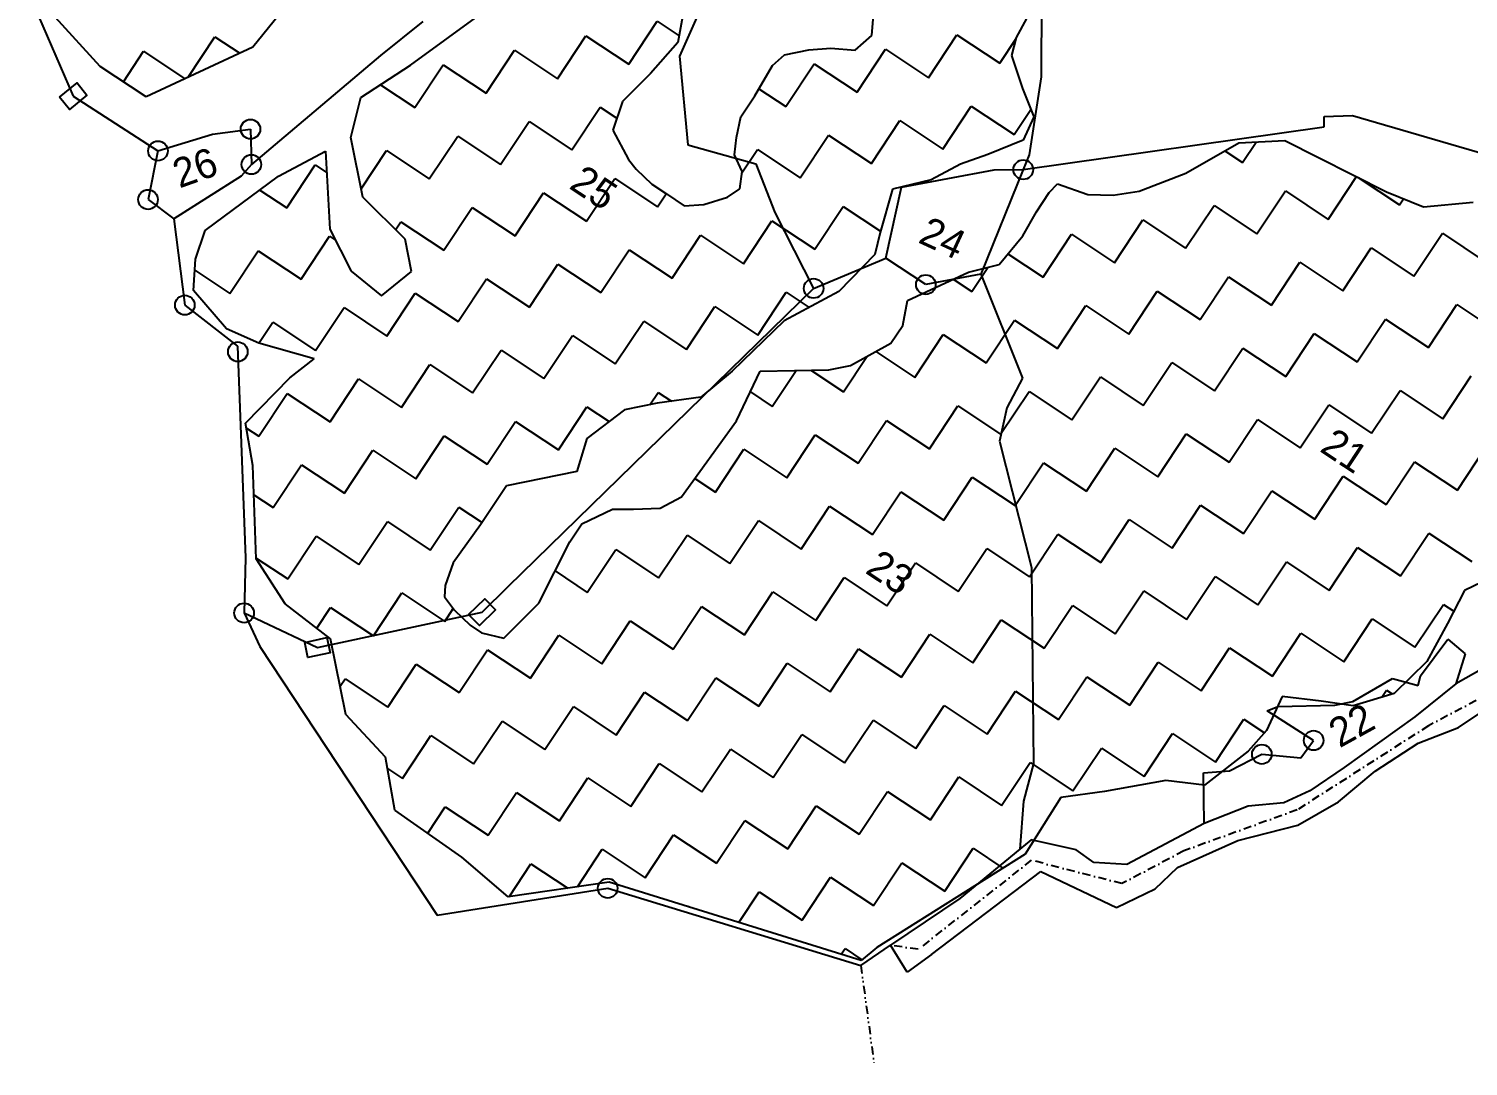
# Model space of a CAD drawing. Header units: metres. Extents: x 299922 to 302574, y 1953268 to 1957171.
# Drawn here: x 301129 to 302023, y 1953268 to 1953912 of the extents above; entities that cross this region are included whole.
import ezdxf

# ---------------------------------------------------------------- set-up
doc = ezdxf.new("R2010")
doc.units = ezdxf.units.M
doc.linetypes.add('DASHDOT', pattern=[1, 0.5, -0.25, 0, -0.25])
doc.linetypes.add('DIVIDE', pattern=[1.25, 0.5, -0.25, 0, -0.25, 0, -0.25])
for name, color, linetype in [('OFF', 1, 'Continuous'), ('POLY_HATCH', 12, 'Continuous'), ('POLY_PARCEL', 6, 'Continuous'), ('POLY_WATER', 4, 'Continuous'), ('TEXT_PARCEL', 7, 'Continuous'), ('V_BOUND_LINE', 7, 'Continuous'), ('V_BOUND_STREAM_LINE', 7, 'DASHDOT'), ('V_DIVIDE_LINE', 7, 'DIVIDE')]:
    doc.layers.add(name, color=color, linetype=linetype)
doc.styles.add('TEXT_MAP', font='')
doc.styles.get('TEXT_MAP').set_extended_font_data('Kruti Dev 050')

msp = doc.modelspace()

# ---------------------------------------------------------------- linework, layer by layer
for points in [[(301147.94, 1953869.11), (301158.74, 1953878.03), (301164.9, 1953870.55), (301154.1, 1953861.64)], [(301401.93, 1953548.07), (301411.96, 1953557.85), (301418.72, 1953550.91), (301408.69, 1953541.14)], [(301300.12, 1953530.74), (301313.81, 1953533.69), (301315.85, 1953524.22), (301302.16, 1953521.27)]]:
    msp.add_lwpolyline(points, close=True)
for centre in [(301266.46, 1953849.35), (301208.98, 1953835.85), (301267.03, 1953827.41), (301746.41, 1953824.21), (301202.85, 1953805.65), (301616.22, 1953750.5), (301685.88, 1953752.83), (301225.7, 1953740.11), (301258.59, 1953711.14), (301262.49, 1953548.97), (301926.73, 1953469.85), (301894.59, 1953461.25), (301488.33, 1953378.04)]:
    msp.add_circle(centre, 6.08)
at = {"layer": 'OFF'}
for p, q in [((301674.31, 1953325.93), (301664.03, 1953342.65)), ((301689.46, 1953337), (301674.31, 1953325.93))]:
    msp.add_line(p, q, dxfattribs=at)
at = {"layer": 'POLY_HATCH'}
for p, q in [((301294.59, 1953933.24), (301267.91, 1953900.27)), ((301173.11, 1953888.34), (301145.12, 1953918.95)), ((301365.84, 1953889.12), (301410.72, 1953921.78)), ((301535.21, 1953921.26), (301531.9, 1953903.13)), ((301652.4, 1953907.44), (301653.7, 1953922.54)), ((301748.42, 1953917.97), (301742.08, 1953906.21)), ((301642.03, 1953898.35), (301652.4, 1953907.44)), ((301267.91, 1953900.27), (301201.61, 1953869.45)), ((301531.9, 1953903.13), (301514.84, 1953883.96)), ((301598.06, 1953895.56), (301613.15, 1953898.62)), ((301613.15, 1953898.62), (301626.92, 1953899.66)), ((301626.92, 1953899.66), (301642.03, 1953898.35)), ((301742.08, 1953906.21), (301739.09, 1953895.13)), ((301590.69, 1953888.83), (301598.06, 1953895.56)), ((301739.09, 1953895.13), (301745.86, 1953874.67)), ((301201.61, 1953869.45), (301173.11, 1953888.34)), ((301335.01, 1953868.91), (301365.84, 1953889.12)), ((301514.84, 1953883.96), (301497.44, 1953866.47)), ((301579.67, 1953870.01), (301590.69, 1953888.83)), ((301745.86, 1953874.67), (301752.97, 1953856.9)), ((301328.71, 1953844.07), (301335.01, 1953868.91)), ((301497.44, 1953866.47), (301491.45, 1953848.67)), ((301570.98, 1953856.91), (301579.67, 1953870.01)), ((301568.34, 1953844.15), (301570.98, 1953856.91)), ((301752.97, 1953856.9), (301746.3, 1953842.45)), ((301491.45, 1953848.67), (301501.24, 1953830.57)), ((301336.21, 1953807.17), (301328.71, 1953844.07)), ((301567.03, 1953833.4), (301568.34, 1953844.15)), ((301746.3, 1953842.45), (301724.5, 1953833.68)), ((301847.48, 1953821.97), (301880.32, 1953840.84)), ((301880.32, 1953840.84), (301908.85, 1953842.25)), ((301908.85, 1953842.25), (301972.05, 1953810.51)), ((301283.8, 1953820.13), (301312.96, 1953835.64)), ((301312.96, 1953835.64), (301315.79, 1953787.32)), ((301501.24, 1953830.57), (301505.96, 1953824.54)), ((301571.76, 1953823.01), (301567.03, 1953833.4)), ((301707.4, 1953827.6), (301689.3, 1953817.82)), ((301724.5, 1953833.68), (301707.4, 1953827.6)), ((301238.25, 1953786.47), (301283.8, 1953820.13)), ((301505.96, 1953824.54), (301515.72, 1953815.16)), ((301570.45, 1953812.27), (301571.76, 1953823.01)), ((301689.3, 1953817.82), (301665.15, 1953812.06)), ((301818.3, 1953810.83), (301847.48, 1953821.97)), ((301515.72, 1953815.16), (301524.8, 1953809.14)), ((301524.8, 1953809.14), (301535.9, 1953801.79)), ((301562.74, 1953807.22), (301570.45, 1953812.27)), ((301665.15, 1953812.06), (301657.51, 1953785.2)), ((301754.56, 1953797.92), (301762.58, 1953810.02)), ((301762.58, 1953810.02), (301767.6, 1953815.41)), ((301767.6, 1953815.41), (301786.42, 1953808.74)), ((301802.2, 1953808.44), (301818.3, 1953810.83)), ((301972.05, 1953810.51), (301994.91, 1953801.17)), ((301362.47, 1953781.05), (301336.21, 1953807.17)), ((301535.9, 1953801.79), (301547.98, 1953802.49)), ((301547.98, 1953802.49), (301562.74, 1953807.22)), ((301786.42, 1953808.74), (301802.2, 1953808.44)), ((301994.91, 1953801.17), (302025.78, 1953803.93)), ((301746.21, 1953783.14), (301754.56, 1953797.92)), ((301232.26, 1953768.67), (301238.25, 1953786.47)), ((301315.79, 1953787.32), (301328.96, 1953761.17)), ((301657.51, 1953785.2), (301654.19, 1953771.43)), ((301731.5, 1953765.32), (301746.21, 1953783.14)), ((301366.56, 1953760.93), (301362.47, 1953781.05)), ((301230.97, 1953749.2), (301232.26, 1953768.67)), ((301654.19, 1953771.43), (301631.77, 1953748.56)), ((301712.38, 1953760.57), (301731.5, 1953765.32)), ((301328.96, 1953761.17), (301347.8, 1953745.78)), ((301347.8, 1953745.78), (301366.56, 1953760.93)), ((301674.52, 1953742.96), (301712.38, 1953760.57)), ((301251.52, 1953725.42), (301230.97, 1953749.2)), ((301631.77, 1953748.56), (301597.92, 1953730.35)), ((301671.55, 1953727.51), (301674.52, 1953742.96)), ((301597.92, 1953730.35), (301565.56, 1953699.07)), ((301271.69, 1953716.41), (301251.52, 1953725.42)), ((301664.2, 1953716.42), (301671.55, 1953727.51)), ((301305.96, 1953706.75), (301271.69, 1953716.41)), ((301639.06, 1953702.6), (301664.2, 1953716.42)), ((301290.89, 1953694.97), (301305.96, 1953706.75)), ((301625.64, 1953699.88), (301639.06, 1953702.6)), ((301263.45, 1953666.72), (301290.89, 1953694.97)), ((301565.56, 1953699.07), (301546.13, 1953682.92)), ((301568.33, 1953668.2), (301583.01, 1953699.11)), ((301583.01, 1953699.11), (301625.64, 1953699.88)), ((301498.83, 1953675.09), (301475.38, 1953657.25)), ((301518.95, 1953679.16), (301498.83, 1953675.09)), ((301546.13, 1953682.92), (301518.95, 1953679.16)), ((301267.89, 1953640.55), (301263.45, 1953666.72)), ((301534.23, 1953621.14), (301568.33, 1953668.2)), ((301475.38, 1953657.25), (301469.06, 1953636.76)), ((301270.08, 1953582.5), (301267.89, 1953640.55)), ((301469.06, 1953636.76), (301425.45, 1953627.94)), ((301425.45, 1953627.94), (301409.41, 1953603.74)), ((301520.83, 1953614.06), (301534.23, 1953621.14)), ((301472.18, 1953604.22), (301491.29, 1953613.32)), ((301491.29, 1953613.32), (301504.38, 1953613.35)), ((301504.38, 1953613.35), (301520.83, 1953614.06)), ((301409.41, 1953603.74), (301392.36, 1953580.2)), ((301464.83, 1953593.13), (301472.18, 1953604.22)), ((301445.47, 1953555.16), (301464.83, 1953593.13)), ((301287.95, 1953554.69), (301270.08, 1953582.5)), ((301392.36, 1953580.2), (301387.37, 1953566.1)), ((302041.95, 1953573.33), (302020.5, 1953562.88)), ((301387.37, 1953566.1), (301387.05, 1953559.05)), ((301387.05, 1953559.05), (301393.12, 1953550.67)), ((302020.5, 1953562.88), (302009.82, 1953542.38)), ((301316.14, 1953532.84), (301287.95, 1953554.69)), ((301393.12, 1953550.67), (301402.88, 1953541.3)), ((301423.72, 1953533.29), (301445.47, 1953555.16)), ((301402.88, 1953541.3), (301409.95, 1953536.62)), ((302009.82, 1953542.38), (301997.13, 1953518.86)), ((301325.68, 1953485.88), (301316.14, 1953532.84)), ((301409.95, 1953536.62), (301423.72, 1953533.29)), ((301997.13, 1953518.86), (301976.71, 1953499.01)), ((301907.23, 1953497.17), (301897.56, 1953476.01)), ((301931.41, 1953494.21), (301907.23, 1953497.17)), ((301976.71, 1953499.01), (301951.22, 1953491.23)), ((301951.22, 1953491.23), (301931.41, 1953494.21)), ((301350.27, 1953459.43), (301325.68, 1953485.88)), ((301897.56, 1953476.01), (301886.18, 1953463.23)), ((301886.18, 1953463.23), (301859.06, 1953442.02)), ((301356.07, 1953426.55), (301350.27, 1953459.43)), ((301834.88, 1953444.99), (301796.97, 1953438.19)), ((301859.06, 1953442.02), (301834.88, 1953444.99)), ((301769.79, 1953434.43), (301747.57, 1953399.27)), ((301796.97, 1953438.19), (301769.79, 1953434.43)), ((301397.79, 1953397.45), (301356.07, 1953426.55)), ((301747.57, 1953399.27), (301655.43, 1953341.34)), ((301426.4, 1953372.68), (301397.79, 1953397.45)), ((301489.14, 1953381.89), (301426.4, 1953372.68)), ((301645.72, 1953333.26), (301489.14, 1953381.89)), ((301655.43, 1953341.34), (301645.72, 1953333.26))]:
    msp.add_line(p, q, dxfattribs=at)
at = {"layer": 'POLY_HATCH', "linetype": 'Continuous'}
for p, q in [((301501.37, 1953889.67), (301519.02, 1953916.3)), ((301519.02, 1953916.3), (301532.66, 1953907.26)), ((301457.09, 1953880.69), (301474.74, 1953907.32)), ((301474.74, 1953907.32), (301501.37, 1953889.67)), ((301687.48, 1953881.3), (301705.13, 1953907.93)), ((301705.13, 1953907.93), (301731.76, 1953890.28)), ((301227.69, 1953881.57), (301244.35, 1953906.71)), ((301244.35, 1953906.71), (301259.77, 1953896.49)), ((301412.81, 1953871.71), (301430.46, 1953898.34)), ((301430.46, 1953898.34), (301457.09, 1953880.69)), ((301643.2, 1953872.32), (301660.85, 1953898.95)), ((301660.85, 1953898.95), (301687.48, 1953881.3)), ((301731.76, 1953890.28), (301741.91, 1953905.6)), ((301187.52, 1953878.79), (301200.07, 1953897.73)), ((301200.07, 1953897.73), (301225.78, 1953880.68)), ((301368.53, 1953862.73), (301386.18, 1953889.36)), ((301386.18, 1953889.36), (301412.81, 1953871.71)), ((301598.91, 1953863.35), (301616.57, 1953889.98)), ((301616.57, 1953889.98), (301643.2, 1953872.32)), ((301347.17, 1953876.89), (301368.53, 1953862.73)), ((301582.24, 1953874.4), (301598.91, 1953863.35)), ((301466.07, 1953836.41), (301483.72, 1953863.04)), ((301483.72, 1953863.04), (301493.99, 1953856.23)), ((301696.46, 1953837.02), (301714.11, 1953863.65)), ((301714.11, 1953863.65), (301740.74, 1953846)), ((301421.79, 1953827.43), (301439.44, 1953854.06)), ((301439.44, 1953854.06), (301466.07, 1953836.41)), ((301652.18, 1953828.04), (301669.83, 1953854.67)), ((301669.83, 1953854.67), (301696.46, 1953837.02)), ((301740.74, 1953846), (301751.08, 1953861.61)), ((301377.51, 1953818.45), (301395.16, 1953845.08)), ((301395.16, 1953845.08), (301421.79, 1953827.43)), ((301607.89, 1953819.06), (301625.55, 1953845.69)), ((301625.55, 1953845.69), (301652.18, 1953828.04)), ((301335.15, 1953812.38), (301350.87, 1953836.1)), ((301350.87, 1953836.1), (301377.51, 1953818.45)), ((301571.66, 1953822.23), (301581.26, 1953836.71)), ((301581.26, 1953836.71), (301607.89, 1953819.06)), ((301871.68, 1953835.87), (301882.56, 1953828.66)), ((301882.56, 1953828.66), (301890.99, 1953841.36)), ((301288.94, 1953800.49), (301306.59, 1953827.12)), ((301306.59, 1953827.12), (301313.74, 1953822.39)), ((301475.05, 1953792.13), (301492.7, 1953818.76)), ((301492.7, 1953818.76), (301519.33, 1953801.1)), ((301935.83, 1953793.35), (301953.4, 1953819.88)), ((301954.38, 1953819.38), (301980.11, 1953802.33)), ((301272.22, 1953811.57), (301288.94, 1953800.49)), ((301430.77, 1953783.15), (301448.42, 1953809.78)), ((301448.42, 1953809.78), (301475.05, 1953792.13)), ((301519.33, 1953801.1), (301524.7, 1953809.21)), ((301891.54, 1953784.37), (301909.19, 1953811.01)), ((301909.19, 1953811.01), (301935.83, 1953793.35)), ((301386.48, 1953774.17), (301404.14, 1953800.8)), ((301404.14, 1953800.8), (301430.77, 1953783.15)), ((301616.87, 1953774.78), (301634.52, 1953801.41)), ((301634.52, 1953801.41), (301657.74, 1953786.02)), ((301847.26, 1953775.4), (301864.91, 1953802.03)), ((301864.91, 1953802.03), (301891.54, 1953784.37)), ((301980.11, 1953802.33), (301982.66, 1953806.18)), ((301356.59, 1953786.9), (301359.85, 1953791.82)), ((301359.85, 1953791.82), (301386.48, 1953774.17)), ((301572.59, 1953765.8), (301590.24, 1953792.43)), ((301590.24, 1953792.43), (301616.87, 1953774.78)), ((301802.98, 1953766.42), (301820.63, 1953793.05)), ((301820.63, 1953793.05), (301847.26, 1953775.4)), ((301297.92, 1953756.21), (301315.57, 1953782.84)), ((301315.57, 1953782.84), (301319.29, 1953780.38)), ((301528.31, 1953756.82), (301545.96, 1953783.45)), ((301545.96, 1953783.45), (301572.59, 1953765.8)), ((301758.7, 1953757.44), (301776.35, 1953784.07)), ((301776.35, 1953784.07), (301802.98, 1953766.42)), ((301989.09, 1953758.05), (302006.74, 1953784.68)), ((302006.74, 1953784.68), (302033.37, 1953767.03)), ((301253.64, 1953747.23), (301271.29, 1953773.86)), ((301271.29, 1953773.86), (301297.92, 1953756.21)), ((301484.03, 1953747.84), (301501.68, 1953774.47)), ((301501.68, 1953774.47), (301528.31, 1953756.82)), ((301944.8, 1953749.07), (301962.46, 1953775.7)), ((301962.46, 1953775.7), (301989.09, 1953758.05)), ((301439.75, 1953738.86), (301457.4, 1953765.49)), ((301457.4, 1953765.49), (301484.03, 1953747.84)), ((301736.91, 1953771.88), (301758.7, 1953757.44)), ((301900.52, 1953740.09), (301918.17, 1953766.72)), ((301918.17, 1953766.72), (301944.8, 1953749.07)), ((301231.8, 1953761.71), (301253.64, 1953747.23)), ((301395.46, 1953729.89), (301413.12, 1953756.52)), ((301413.12, 1953756.52), (301439.75, 1953738.86)), ((301702.84, 1953756.13), (301714.42, 1953748.46)), ((301714.42, 1953748.46), (301724.43, 1953763.56)), ((301856.24, 1953731.11), (301873.89, 1953757.74)), ((301873.89, 1953757.74), (301900.52, 1953740.09)), ((301351.18, 1953720.91), (301368.83, 1953747.54)), ((301368.83, 1953747.54), (301395.46, 1953729.89)), ((301581.57, 1953721.52), (301599.22, 1953748.15)), ((301599.22, 1953748.15), (301613.46, 1953738.71)), ((301811.96, 1953722.13), (301829.61, 1953748.77)), ((301829.61, 1953748.77), (301856.24, 1953731.11)), ((301306.9, 1953711.93), (301324.55, 1953738.56)), ((301324.55, 1953738.56), (301351.18, 1953720.91)), ((301537.29, 1953712.54), (301554.94, 1953739.17)), ((301554.94, 1953739.17), (301581.57, 1953721.52)), ((301767.68, 1953713.16), (301785.33, 1953739.79)), ((301785.33, 1953739.79), (301811.96, 1953722.13)), ((301998.07, 1953713.77), (302015.72, 1953740.4)), ((302015.72, 1953740.4), (302042.35, 1953722.75)), ((301271.57, 1953716.46), (301280.27, 1953729.58)), ((301280.27, 1953729.58), (301306.9, 1953711.93)), ((301493.01, 1953703.56), (301510.66, 1953730.19)), ((301510.66, 1953730.19), (301537.29, 1953712.54)), ((301723.4, 1953704.18), (301741.05, 1953730.81)), ((301741.05, 1953730.81), (301767.68, 1953713.16)), ((301953.78, 1953704.79), (301971.44, 1953731.42)), ((301971.44, 1953731.42), (301998.07, 1953713.77)), ((301448.73, 1953694.58), (301466.38, 1953721.21)), ((301466.38, 1953721.21), (301493.01, 1953703.56)), ((301679.11, 1953695.2), (301696.76, 1953721.83)), ((301696.76, 1953721.83), (301723.4, 1953704.18)), ((301909.5, 1953695.81), (301927.15, 1953722.44)), ((301927.15, 1953722.44), (301953.78, 1953704.79)), ((301404.44, 1953685.6), (301422.09, 1953712.23)), ((301422.09, 1953712.23), (301448.73, 1953694.58)), ((301654.85, 1953711.28), (301679.11, 1953695.2)), ((301865.22, 1953686.83), (301882.87, 1953713.46)), ((301882.87, 1953713.46), (301909.5, 1953695.81)), ((301360.16, 1953676.62), (301377.81, 1953703.25)), ((301377.81, 1953703.25), (301404.44, 1953685.6)), ((301634.83, 1953686.22), (301649.49, 1953708.33)), ((301820.94, 1953677.85), (301838.59, 1953704.48)), ((301838.59, 1953704.48), (301865.22, 1953686.83)), ((301315.88, 1953667.64), (301333.53, 1953694.28)), ((301333.53, 1953694.28), (301360.16, 1953676.62)), ((301590.55, 1953677.24), (301605.32, 1953699.52)), ((301614.52, 1953699.68), (301634.83, 1953686.22)), ((301776.66, 1953668.87), (301794.31, 1953695.5)), ((301794.31, 1953695.5), (301820.94, 1953677.85)), ((302007.04, 1953669.49), (302024.7, 1953696.12)), ((301271.6, 1953658.67), (301289.25, 1953685.3)), ((301289.25, 1953685.3), (301315.88, 1953667.64)), ((301514.58, 1953678.28), (301519.64, 1953685.91)), ((301519.64, 1953685.91), (301527.94, 1953680.41)), ((301576.92, 1953686.28), (301590.55, 1953677.24)), ((301732.37, 1953659.89), (301750.03, 1953686.52)), ((301750.03, 1953686.52), (301776.66, 1953668.87)), ((301962.76, 1953660.51), (301980.41, 1953687.14)), ((301980.41, 1953687.14), (302007.04, 1953669.49)), ((301457.7, 1953650.3), (301475.36, 1953676.93)), ((301475.36, 1953676.93), (301489.19, 1953667.76)), ((301688.09, 1953650.92), (301705.74, 1953677.55)), ((301705.74, 1953677.55), (301732.37, 1953659.89)), ((301918.48, 1953651.53), (301936.13, 1953678.16)), ((301936.13, 1953678.16), (301962.76, 1953660.51)), ((301413.42, 1953641.32), (301431.07, 1953667.95)), ((301431.07, 1953667.95), (301457.7, 1953650.3)), ((301643.81, 1953641.94), (301661.46, 1953668.57)), ((301661.46, 1953668.57), (301688.09, 1953650.92)), ((301874.2, 1953642.55), (301891.85, 1953669.18)), ((301891.85, 1953669.18), (301918.48, 1953651.53)), ((301263.96, 1953663.73), (301271.6, 1953658.67)), ((301369.14, 1953632.34), (301386.79, 1953658.97)), ((301386.79, 1953658.97), (301413.42, 1953641.32)), ((301599.53, 1953632.96), (301617.18, 1953659.59)), ((301617.18, 1953659.59), (301643.81, 1953641.94)), ((301829.92, 1953633.57), (301847.57, 1953660.2)), ((301847.57, 1953660.2), (301874.2, 1953642.55)), ((301324.86, 1953623.36), (301342.51, 1953649.99)), ((301342.51, 1953649.99), (301369.14, 1953632.34)), ((301555.25, 1953623.98), (301572.9, 1953650.61)), ((301572.9, 1953650.61), (301599.53, 1953632.96)), ((301785.64, 1953624.59), (301803.29, 1953651.22)), ((301803.29, 1953651.22), (301829.92, 1953633.57)), ((302016.02, 1953625.21), (302033.68, 1953651.84)), ((301280.58, 1953614.38), (301298.23, 1953641.01)), ((301298.23, 1953641.01), (301324.86, 1953623.36)), ((301741.35, 1953615.61), (301759.01, 1953642.24)), ((301759.01, 1953642.24), (301785.64, 1953624.59)), ((301971.74, 1953616.23), (301989.39, 1953642.86)), ((301989.39, 1953642.86), (302016.02, 1953625.21)), ((301542.44, 1953632.47), (301555.25, 1953623.98)), ((301697.07, 1953606.63), (301714.72, 1953633.26)), ((301714.72, 1953633.26), (301741.35, 1953615.61)), ((301927.46, 1953607.25), (301945.11, 1953633.88)), ((301945.11, 1953633.88), (301971.74, 1953616.23)), ((301268.58, 1953622.34), (301280.58, 1953614.38)), ((301652.79, 1953597.65), (301670.44, 1953624.28)), ((301670.44, 1953624.28), (301697.07, 1953606.63)), ((301883.18, 1953598.27), (301900.83, 1953624.9)), ((301900.83, 1953624.9), (301927.46, 1953607.25)), ((301378.12, 1953588.06), (301395.77, 1953614.69)), ((301395.77, 1953614.69), (301410.29, 1953605.07)), ((301608.51, 1953588.67), (301626.16, 1953615.31)), ((301626.16, 1953615.31), (301652.79, 1953597.65)), ((301838.9, 1953589.29), (301856.55, 1953615.92)), ((301856.55, 1953615.92), (301883.18, 1953598.27)), ((301333.84, 1953579.08), (301351.49, 1953605.71)), ((301351.49, 1953605.71), (301378.12, 1953588.06)), ((301564.23, 1953579.7), (301581.88, 1953606.33)), ((301581.88, 1953606.33), (301608.51, 1953588.67)), ((301794.61, 1953580.31), (301812.27, 1953606.94)), ((301812.27, 1953606.94), (301838.9, 1953589.29)), ((301289.56, 1953570.1), (301307.21, 1953596.73)), ((301307.21, 1953596.73), (301333.84, 1953579.08)), ((301519.94, 1953570.72), (301537.6, 1953597.35)), ((301537.6, 1953597.35), (301564.23, 1953579.7)), ((301750.33, 1953571.33), (301767.98, 1953597.96)), ((301767.98, 1953597.96), (301794.61, 1953580.31)), ((301980.72, 1953571.94), (301998.37, 1953598.58)), ((301998.37, 1953598.58), (302025, 1953580.92)), ((301475.66, 1953561.74), (301493.31, 1953588.37)), ((301493.31, 1953588.37), (301519.94, 1953570.72)), ((301706.05, 1953562.35), (301723.7, 1953588.98)), ((301723.7, 1953588.98), (301750.33, 1953571.33)), ((301936.44, 1953562.97), (301954.09, 1953589.6)), ((301954.09, 1953589.6), (301980.72, 1953571.94)), ((301270.06, 1953583.03), (301289.56, 1953570.1)), ((301661.77, 1953553.37), (301679.42, 1953580)), ((301679.42, 1953580), (301706.05, 1953562.35)), ((301892.16, 1953553.99), (301909.81, 1953580.62)), ((301909.81, 1953580.62), (301936.44, 1953562.97)), ((301455.61, 1953575.03), (301475.66, 1953561.74)), ((301617.49, 1953544.39), (301635.14, 1953571.02)), ((301635.14, 1953571.02), (301661.77, 1953553.37)), ((301847.88, 1953545.01), (301865.53, 1953571.64)), ((301865.53, 1953571.64), (301892.16, 1953553.99)), ((301342.82, 1953534.8), (301360.47, 1953561.43)), ((301360.47, 1953561.43), (301387.1, 1953543.78)), ((301573.21, 1953535.41), (301590.86, 1953562.04)), ((301590.86, 1953562.04), (301617.49, 1953544.39)), ((301803.59, 1953536.03), (301821.25, 1953562.66)), ((301821.25, 1953562.66), (301847.88, 1953545.01)), ((301307.59, 1953539.47), (301316.19, 1953552.45)), ((301316.19, 1953552.45), (301342.82, 1953534.8)), ((301387.1, 1953543.78), (301392.36, 1953551.72)), ((301528.92, 1953526.43), (301546.58, 1953553.06)), ((301546.58, 1953553.06), (301573.21, 1953535.41)), ((301759.31, 1953527.05), (301776.96, 1953553.68)), ((301776.96, 1953553.68), (301803.59, 1953536.03)), ((301989.7, 1953527.66), (302007.35, 1953554.29)), ((302007.35, 1953554.29), (302013.8, 1953550.02)), ((301484.64, 1953517.46), (301502.29, 1953544.09)), ((301502.29, 1953544.09), (301528.92, 1953526.43)), ((301715.03, 1953518.07), (301732.68, 1953544.7)), ((301732.68, 1953544.7), (301759.31, 1953527.05)), ((301945.42, 1953518.68), (301963.07, 1953545.31)), ((301963.07, 1953545.31), (301989.7, 1953527.66)), ((301440.36, 1953508.48), (301458.01, 1953535.11)), ((301458.01, 1953535.11), (301484.64, 1953517.46)), ((301670.75, 1953509.09), (301688.4, 1953535.72)), ((301688.4, 1953535.72), (301715.03, 1953518.07)), ((301901.14, 1953509.7), (301918.79, 1953536.34)), ((301918.79, 1953536.34), (301945.42, 1953518.68)), ((301396.08, 1953499.5), (301413.73, 1953526.13)), ((301413.73, 1953526.13), (301440.36, 1953508.48)), ((301626.47, 1953500.11), (301644.12, 1953526.74)), ((301644.12, 1953526.74), (301670.75, 1953509.09)), ((301856.86, 1953500.73), (301874.51, 1953527.36)), ((301874.51, 1953527.36), (301901.14, 1953509.7)), ((301351.8, 1953490.52), (301369.45, 1953517.15)), ((301369.45, 1953517.15), (301396.08, 1953499.5)), ((301582.18, 1953491.13), (301599.84, 1953517.76)), ((301599.84, 1953517.76), (301626.47, 1953500.11)), ((301812.57, 1953491.75), (301830.22, 1953518.38)), ((301830.22, 1953518.38), (301856.86, 1953500.73)), ((301322.1, 1953503.54), (301325.17, 1953508.17)), ((301325.17, 1953508.17), (301351.8, 1953490.52)), ((301537.9, 1953482.15), (301555.55, 1953508.78)), ((301555.55, 1953508.78), (301582.18, 1953491.13)), ((301768.29, 1953482.77), (301785.94, 1953509.4)), ((301785.94, 1953509.4), (301812.57, 1953491.75)), ((301493.62, 1953473.17), (301511.27, 1953499.8)), ((301511.27, 1953499.8), (301537.9, 1953482.15)), ((301724.01, 1953473.79), (301741.66, 1953500.42)), ((301741.66, 1953500.42), (301768.29, 1953482.77)), ((301969.19, 1953496.72), (301972.05, 1953501.03)), ((301972.05, 1953501.03), (301975.61, 1953498.67)), ((301449.34, 1953464.19), (301466.99, 1953490.82)), ((301466.99, 1953490.82), (301493.62, 1953473.17)), ((301679.73, 1953464.81), (301697.38, 1953491.44)), ((301697.38, 1953491.44), (301724.01, 1953473.79)), ((301405.06, 1953455.21), (301422.71, 1953481.85)), ((301422.71, 1953481.85), (301449.34, 1953464.19)), ((301635.45, 1953455.83), (301653.1, 1953482.46)), ((301653.1, 1953482.46), (301679.73, 1953464.81)), ((301865.83, 1953456.44), (301883.49, 1953483.07)), ((301883.49, 1953483.07), (301896.29, 1953474.58)), ((301360.78, 1953446.24), (301378.43, 1953472.87)), ((301378.43, 1953472.87), (301405.06, 1953455.21)), ((301591.16, 1953446.85), (301608.82, 1953473.48)), ((301608.82, 1953473.48), (301635.45, 1953455.83)), ((301821.55, 1953447.46), (301839.2, 1953474.09)), ((301839.2, 1953474.09), (301865.83, 1953456.44)), ((301546.88, 1953437.87), (301564.53, 1953464.5)), ((301564.53, 1953464.5), (301591.16, 1953446.85)), ((301777.27, 1953438.49), (301794.92, 1953465.12)), ((301794.92, 1953465.12), (301821.55, 1953447.46)), ((301351.51, 1953452.37), (301360.78, 1953446.24)), ((301502.6, 1953428.89), (301520.25, 1953455.52)), ((301520.25, 1953455.52), (301546.88, 1953437.87)), ((301732.99, 1953429.51), (301750.64, 1953456.14)), ((301750.64, 1953456.14), (301777.27, 1953438.49)), ((301458.32, 1953419.91), (301475.97, 1953446.54)), ((301475.97, 1953446.54), (301502.6, 1953428.89)), ((301688.71, 1953420.53), (301706.36, 1953447.16)), ((301706.36, 1953447.16), (301732.99, 1953429.51)), ((301414.04, 1953410.93), (301431.69, 1953437.56)), ((301431.69, 1953437.56), (301458.32, 1953419.91)), ((301644.43, 1953411.55), (301662.08, 1953438.18)), ((301662.08, 1953438.18), (301688.71, 1953420.53)), ((301376.58, 1953412.25), (301387.41, 1953428.58)), ((301387.41, 1953428.58), (301414.04, 1953410.93)), ((301600.14, 1953402.57), (301617.79, 1953429.2)), ((301617.79, 1953429.2), (301644.43, 1953411.55)), ((301555.86, 1953393.59), (301573.51, 1953420.22)), ((301573.51, 1953420.22), (301600.14, 1953402.57)), ((301511.58, 1953384.61), (301529.23, 1953411.24)), ((301529.23, 1953411.24), (301555.86, 1953393.59)), ((301469.54, 1953379.01), (301484.95, 1953402.26)), ((301484.95, 1953402.26), (301511.58, 1953384.61)), ((301697.69, 1953376.24), (301715.34, 1953402.88)), ((301715.34, 1953402.88), (301733.82, 1953390.63)), ((301427.08, 1953372.78), (301440.67, 1953393.28)), ((301440.67, 1953393.28), (301463.52, 1953378.13)), ((301653.4, 1953367.27), (301671.06, 1953393.9)), ((301671.06, 1953393.9), (301697.69, 1953376.24)), ((301609.12, 1953358.29), (301626.77, 1953384.92)), ((301626.77, 1953384.92), (301653.4, 1953367.27)), ((301569.83, 1953356.83), (301582.49, 1953375.94)), ((301582.49, 1953375.94), (301609.12, 1953358.29)), ((301538.04, 1953366.7), (301538.21, 1953366.96)), ((301538.21, 1953366.96), (301539.08, 1953366.38)), ((301633.4, 1953337.09), (301635.75, 1953340.64)), ((301635.75, 1953340.64), (301646.24, 1953333.69))]:
    msp.add_line(p, q, dxfattribs=at)
at = {"layer": 'POLY_PARCEL'}
for p, q in [((301560.26, 1953956.33), (301532.85, 1953894.72)), ((301757.83, 1953930.62), (301757.63, 1953881.84)), ((301373.43, 1953916.18), (301347.12, 1953895.08)), ((301347.12, 1953895.08), (301267.03, 1953827.41)), ((301532.85, 1953894.72), (301538.08, 1953839.54)), ((301757.63, 1953881.84), (301749.99, 1953833.4)), ((301933.27, 1953857.27), (301950.89, 1953857.81)), ((301933.29, 1953850.79), (301933.27, 1953857.27)), ((301950.89, 1953857.81), (302043.74, 1953830.77)), ((301208.98, 1953835.85), (301242.86, 1953846.3)), ((301242.86, 1953846.3), (301266.46, 1953849.35)), ((301266.46, 1953849.35), (301267.03, 1953827.41)), ((301746.41, 1953824.21), (301933.29, 1953850.79)), ((301538.08, 1953839.54), (301580.41, 1953827.89)), ((301267.03, 1953827.41), (301260.73, 1953820.09)), ((301580.41, 1953827.89), (301592.1, 1953797.55)), ((301749.99, 1953833.4), (301746.27, 1953824.2)), ((301260.73, 1953820.09), (301218.93, 1953793.58)), ((301670.79, 1953813.23), (301728.28, 1953824)), ((301746.27, 1953824.2), (301719.98, 1953759.28)), ((301728.28, 1953824), (301746.27, 1953824.2)), ((301746.27, 1953824.2), (301746.41, 1953824.21)), ((301661.12, 1953769.33), (301670.79, 1953813.23)), ((301592.1, 1953797.55), (301616.22, 1953750.5)), ((301616.22, 1953750.5), (301661.12, 1953769.33)), ((301685.88, 1953752.83), (301661.12, 1953769.33)), ((301719.98, 1953759.28), (301685.88, 1953752.83)), ((301719.98, 1953759.28), (301745.99, 1953694.65)), ((301426.57, 1953565.32), (301616.22, 1953750.5)), ((301745.99, 1953694.65), (301736.24, 1953676.27)), ((301736.24, 1953676.27), (301731.71, 1953655.59)), ((301731.71, 1953655.59), (301751.62, 1953577.15)), ((301751.62, 1953577.15), (301752.87, 1953455.56)), ((301410.33, 1953549.49), (301426.57, 1953565.32)), ((301262.49, 1953548.97), (301307.98, 1953527.48)), ((301307.98, 1953527.48), (301410.33, 1953549.49)), ((301993.04, 1953510.04), (302010.18, 1953532.75)), ((302010.18, 1953532.75), (302020.83, 1953523.61)), ((302020.83, 1953523.61), (302015.02, 1953505.08)), ((301951.11, 1953494.02), (301975.84, 1953508.23)), ((301975.84, 1953508.23), (301991.77, 1953503.93)), ((301991.77, 1953503.93), (301993.04, 1953510.04)), ((301897.88, 1953488.27), (301904.47, 1953490.86)), ((301926.73, 1953469.85), (301897.88, 1953488.27)), ((301904.47, 1953490.86), (301939.86, 1953491.75)), ((301939.86, 1953491.75), (301951.11, 1953494.02)), ((301918.88, 1953459.05), (301926.73, 1953469.85)), ((301874.51, 1953450.91), (301894.59, 1953461.25)), ((301894.59, 1953461.25), (301918.88, 1953459.05)), ((301752.87, 1953455.56), (301746.58, 1953432.22)), ((301858.43, 1953449.75), (301874.51, 1953450.91)), ((301858.68, 1953418.31), (301858.43, 1953449.75)), ((301746.58, 1953432.22), (301744.28, 1953402.3))]:
    msp.add_line(p, q, dxfattribs=at)
at = {"layer": 'POLY_WATER'}
for p, q in [((301119.3, 1953955.31), (301156.42, 1953869.83)), ((301156.42, 1953869.83), (301208.98, 1953835.85)), ((301208.98, 1953835.85), (301202.85, 1953805.65)), ((301202.85, 1953805.65), (301218.93, 1953793.58)), ((301218.93, 1953793.58), (301225.7, 1953740.11)), ((301225.7, 1953740.11), (301258.45, 1953714.72)), ((301258.45, 1953714.72), (301263.37, 1953583.21)), ((301263.37, 1953583.21), (301262.49, 1953548.97)), ((301262.49, 1953548.97), (301272.18, 1953528.11)), ((301272.18, 1953528.11), (301382.36, 1953361.36)), ((302058.98, 1953529.89), (302015.02, 1953505.08)), ((302015.02, 1953505.08), (301989.68, 1953484.48)), ((302016.63, 1953477.84), (302062.38, 1953508.71)), ((301989.68, 1953484.48), (301945.75, 1953452.96)), ((301991.59, 1953468.04), (302016.63, 1953477.84)), ((301965.02, 1953450.84), (301991.59, 1953468.04)), ((301945.75, 1953452.96), (301924.37, 1953438.49)), ((301942.22, 1953431.7), (301965.02, 1953450.84)), ((301924.37, 1953438.49), (301908.29, 1953431.19)), ((301886.09, 1953429.06), (301858.68, 1953418.31)), ((301908.29, 1953431.19), (301886.09, 1953429.06)), ((301916.89, 1953417.32), (301942.22, 1953431.7)), ((301858.68, 1953418.31), (301810.83, 1953392.75)), ((301879.65, 1953407.76), (301916.89, 1953417.32)), ((301751.31, 1953408.06), (301744.28, 1953402.3)), ((301779.25, 1953401.9), (301751.31, 1953408.06)), ((301842.17, 1953391.05), (301879.65, 1953407.76)), ((301744.28, 1953402.3), (301707, 1953371.74)), ((301790.31, 1953394), (301779.25, 1953401.9)), ((301810.83, 1953392.75), (301790.31, 1953394)), ((301828.31, 1953377.78), (301842.17, 1953391.05)), ((301689.46, 1953337), (301757.24, 1953388.39)), ((301757.24, 1953388.39), (301804.32, 1953366.17)), ((301382.36, 1953361.36), (301488.33, 1953378.04)), ((301488.33, 1953378.04), (301645.58, 1953330.15)), ((301707, 1953371.74), (301664.03, 1953342.65)), ((301804.32, 1953366.17), (301828.31, 1953377.78))]:
    msp.add_line(p, q, dxfattribs=at)
at = {"layer": 'V_BOUND_LINE'}
msp.add_line((301645.58, 1953330.15), (301664.03, 1953342.65), dxfattribs=at)
at = {"layer": 'V_BOUND_STREAM_LINE', "ltscale": 10}
for p, q in [((302081.38, 1953522.98), (301998.1, 1953478.99)), ((301998.1, 1953478.99), (301916.52, 1953426.71)), ((301916.52, 1953426.71), (301846.11, 1953401.36)), ((301846.11, 1953401.36), (301807.7, 1953380.94)), ((301751.4, 1953395.45), (301681.2, 1953340.23)), ((301807.7, 1953380.94), (301751.4, 1953395.45)), ((301681.2, 1953340.23), (301664.03, 1953342.65))]:
    msp.add_line(p, q, dxfattribs=at)
at = {"layer": 'V_DIVIDE_LINE', "ltscale": 10}
msp.add_line((301645.58, 1953330.15), (301653.94, 1953267.58), dxfattribs=at)

# ---------------------------------------------------------------- texts
at = {"layer": 'TEXT_PARCEL', "ltscale": 10, "style": 'TEXT_MAP'}
for s, rotation, p in [('26', 19.57292, (301222.32, 1953812.47)), ('25', 326.46271, (301463.64, 1953813.03)), ('24', 335.20266, (301680.45, 1953779.25)), ('21', 326.46271, (301929.88, 1953649.72)), ('23', 326.46271, (301647.57, 1953574.23)), ('22', 28.89289, (301942.84, 1953464.86))]:
    msp.add_text(s, height=18.113, rotation=rotation, dxfattribs=at).set_placement(p)

doc.saveas('drawing.dxf')
